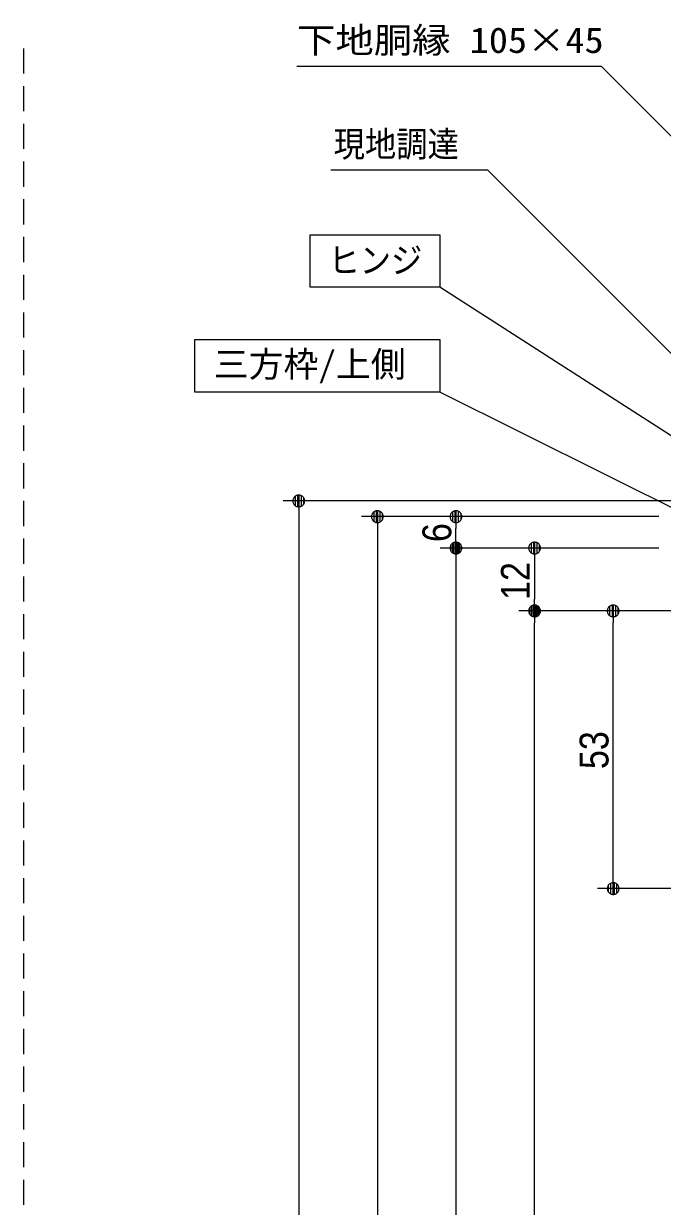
# Model space of a CAD drawing. Units: millimetres, scale not verified, with parts at other scales. Extents: x -4547 to 4547, y -2284 to 2284.
# Drawn here: x -2651 to -2041, y -505 to 624 of the extents above; entities that cross this region are included whole.
import ezdxf
from ezdxf.enums import TextEntityAlignment as Align

# ---------------------------------------------------------------- set-up
doc = ezdxf.new("R2010")
doc.units = ezdxf.units.MM
doc.header["$LTSCALE"] = 20
doc.linetypes.add('DASHED1', pattern=[1.8, 1.2, -0.6])
for name, color, linetype, lineweight in [('0-1_0', 7, 'Continuous', 9), ('0-2_2寸法-1', 7, 'Continuous', 9), ('0-3_2寸法-3', 7, 'Continuous', 9), ('0-4_3一般', 7, 'Continuous', 9)]:
    doc.layers.add(name, color=color, linetype=linetype, lineweight=lineweight)
doc.styles.add('ＭＳ ゴシック', font='')
doc.styles.add('ＭＳ Ｐゴシック', font='')
doc.styles.get('ＭＳ ゴシック').set_extended_font_data('MS Gothic')
doc.styles.get('ＭＳ Ｐゴシック').set_extended_font_data('MS PGothic')

# ---------------------------------------------------------------- blocks, each defined once
blk = doc.blocks.new('_Dot')
at = {"layer": '0-1_0'}
for p, q in [((-10, 0), (-20, 0)), ((9.78, 2), (-9.78, 2)), ((7.99, 6), (-7.99, 6)), ((9.16, -3.98), (-9.16, -3.98)), ((6, -7.98), (-6, -7.98))]:
    blk.add_line(p, q, dxfattribs=at)
for points in [[(10, 0), (9.92, 1.25), (9.69, 2.49), (9.3, 3.68), (8.76, 4.82), (8.09, 5.88), (7.29, 6.85), (6.37, 7.71), (5.36, 8.44), (4.26, 9.05), (3.09, 9.51), (1.87, 9.82), (0.63, 9.98), (-0.63, 9.98), (-1.87, 9.82), (-3.09, 9.51), (-4.26, 9.05), (-5.36, 8.44), (-6.37, 7.71), (-7.29, 6.85), (-8.09, 5.88), (-8.76, 4.82), (-9.3, 3.68), (-9.69, 2.49), (-9.92, 1.25), (-10, 0), (0, 0)], [(-10, 0), (-9.92, -1.25), (-9.69, -2.49), (-9.3, -3.68), (-8.76, -4.82), (-8.09, -5.88), (-7.29, -6.85), (-6.37, -7.71), (-5.36, -8.44), (-4.26, -9.05), (-3.09, -9.51), (-1.87, -9.82), (-0.63, -9.98), (0.63, -9.98), (1.87, -9.82), (3.09, -9.51), (4.26, -9.05), (5.36, -8.44), (6.37, -7.71), (7.29, -6.85), (8.09, -5.88), (8.76, -4.82), (9.3, -3.68), (9.69, -2.49), (9.92, -1.25), (10, 0), (0, 0)]]:
    blk.add_lwpolyline(points, close=True, dxfattribs=at)

msp = doc.modelspace()

# ---------------------------------------------------------------- linework, layer by layer
at = {"layer": '0-2_2寸法-1'}
for p, q in [((-1954.67, 168), (-2403.13, 168)), ((-2388.13, 156.74), (-2388.13, -1684.74)), ((-2253.13, 153), (-2328.13, 153)), ((-2044.67, 153), (-2253.13, 153)), ((-2313.13, 141.74), (-2313.13, -1684.74)), ((-2238.13, 134.26), (-2238.13, 141.74)), ((-2044.67, 123), (-2253.13, 123)), ((-2044.67, 123), (-2253.13, 123)), ((-2044.67, 123), (-2178.13, 123)), ((-2238.13, 111.74), (-2238.13, -1684.74)), ((-2163.13, 111.74), (-2163.13, 74.26)), ((-1946.17, 63), (-2178.13, 63)), ((-1946.17, 63), (-2178.13, 63)), ((-1946.17, 63), (-2103.13, 63)), ((-2163.13, -1614.74), (-2163.13, 51.74)), ((-2088.13, -190.74), (-2088.13, 51.74)), ((-1941.17, -202), (-2103.13, -202))]:
    msp.add_line(p, q, dxfattribs=at)
at = {"layer": '0-3_2寸法-3'}
for p, q in [((-1895.67, 142), (-2253.67, 372)), ((-2015.3, 153), (-2253.67, 272))]:
    msp.add_line(p, q, dxfattribs=at)
for points in [[(-2390.01, 583.04), (-2099.71, 583.04), (-1908.67, 392)], [(-2357.54, 484), (-2208.17, 484), (-1928.84, 204.67)]]:
    msp.add_lwpolyline(points, dxfattribs=at)
for points in [[(-2377.29, 422), (-2253.67, 422), (-2253.67, 372), (-2377.29, 372)], [(-2487.4, 322), (-2253.67, 322), (-2253.67, 272), (-2487.4, 272)]]:
    msp.add_lwpolyline(points, close=True, dxfattribs=at)
at = {"layer": '0-4_3一般', "linetype": 'DASHED1'}
msp.add_line((-2650.62, 600), (-2650.62, -1800), dxfattribs=at)

# ---------------------------------------------------------------- block references
at = {"layer": '0-2_2寸法-1', "xscale": 0.5627563, "yscale": 0.5627563}
for p, rotation in [((-2388.13, 168), 90), ((-2313.13, 153), 90), ((-2238.13, 153), 90), ((-2238.13, 123), 270), ((-2238.13, 123), 90), ((-2163.13, 123), 90), ((-2163.13, 63), 270), ((-2163.13, 63), 90), ((-2088.13, 63), 90), ((-2088.13, -202), 270)]:
    msp.add_blockref('_Dot', p, dxfattribs=dict(at, rotation=rotation))

# ---------------------------------------------------------------- texts
at = {"layer": '0-2_2寸法-1', "style": 'ＭＳ Ｐゴシック', "width": 0.9}
for s, p in [('6', (-2234.33, 128.78)), ('12', (-2159.41, 73.55)), ('53', (-2084.33, -87.94))]:
    msp.add_text(s, height=27.57, rotation=90, dxfattribs=at).set_placement(p, align=Align.BOTTOM_LEFT)
at = {"layer": '0-3_2寸法-3', "style": 'ＭＳ ゴシック'}
for s, height, width, p in [('下地胴縁 105×45', 24.41, 1.1, (-2389.84, 588.36)), ('現地調達', 24.34, 0.9, (-2354.89, 489.25)), ('ヒンジ', 24.34, 0.9, (-2359.88, 378.34))]:
    msp.add_text(s, height=height, dxfattribs=dict(at, width=width)).set_placement(p, align=Align.BOTTOM_LEFT)
msp.add_text('三方枠/上側', height=24.41, dxfattribs=at).set_placement((-2469.24, 279.05), align=Align.BOTTOM_LEFT)

doc.saveas('drawing.dxf')
